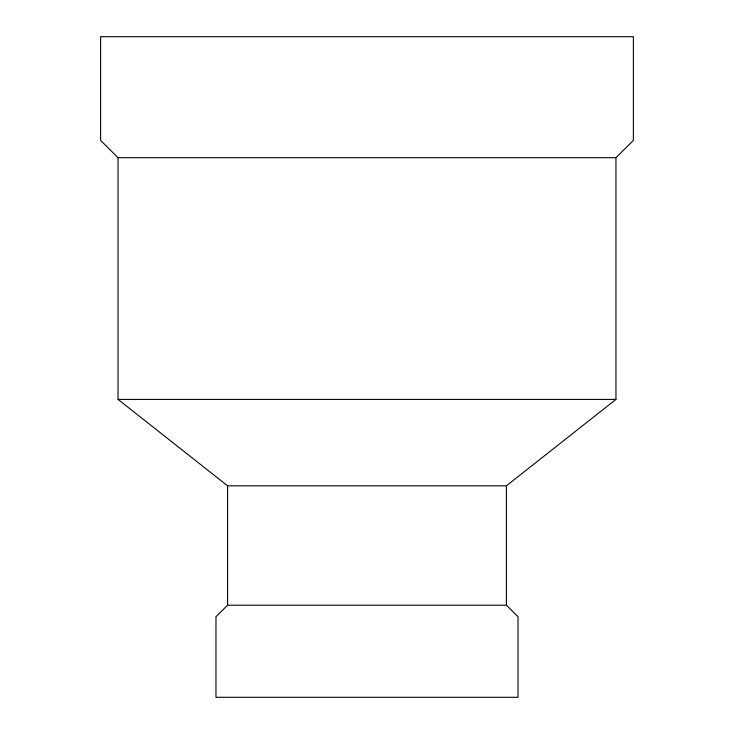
<?xml version="1.0" encoding="UTF-8"?>
<svg xmlns="http://www.w3.org/2000/svg" width="734" height="734" viewBox="0 0 734 734"><rect width="100%" height="100%" fill="white"/><g stroke="black" fill="none" stroke-linecap="round" stroke-linejoin="round"><path stroke-width="1.1" d="M615.954 157.682L633.387 140.396L633.387 36.7L100.613 36.7L100.613 140.396L118.046 157.682L615.954 157.682L615.954 399.406L506.414 485.816L227.586 485.816L118.046 399.406L118.046 157.682M227.586 605.211L215.97 616.734L215.97 697.3L518.03 697.3L518.03 616.734L506.414 605.211L227.586 605.211L227.586 485.816M118.046 399.406L615.954 399.406M506.414 485.816L506.414 605.211"/></g></svg>
